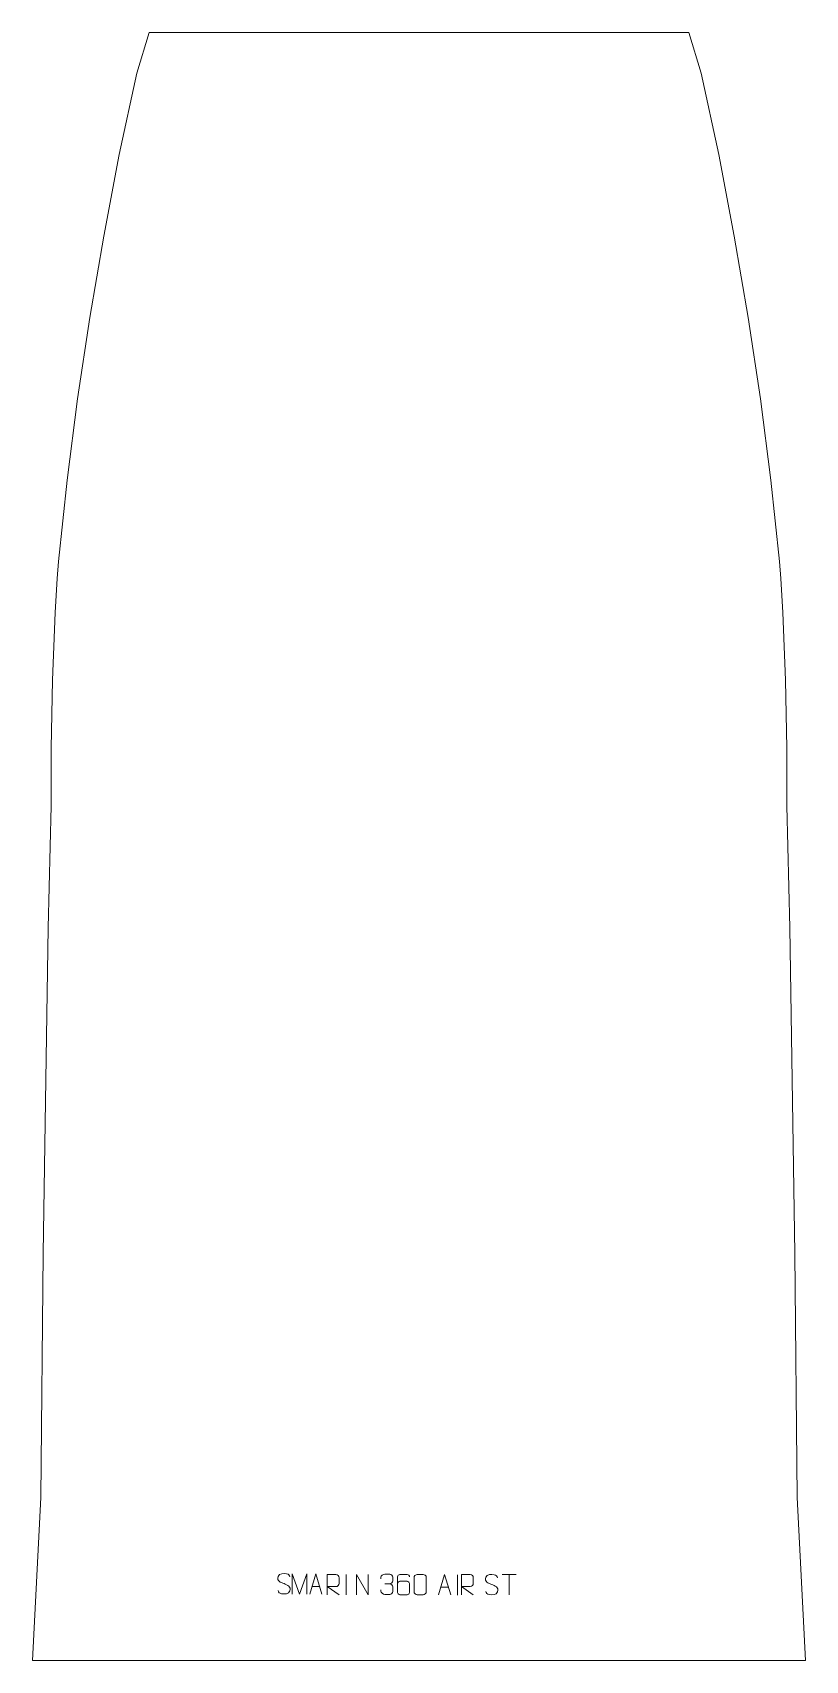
# Model space of a CAD drawing. Header units: millimetres. Extents: x -475 to 475, y -1225 to 775.
import ezdxf

# ---------------------------------------------------------------- set-up
doc = ezdxf.new("R2010")
doc.units = ezdxf.units.MM
doc.header["$MEASUREMENT"] = 0
doc.layers.add('layer 1', color=7, linetype='Continuous')

msp = doc.modelspace()

# ---------------------------------------------------------------- linework, layer by layer
at = {"layer": 'layer 1', "color": 242, "lineweight": 9}
msp.add_open_spline([(474.9984, -1224.9987), (474.9984, -1224.9987), (-474.9984, -1224.9987), (-474.9984, -1224.9987), (-474.9984, -1224.9987), (-474.9984, -1224.9987), (-464.9988, -1024.9989), (-464.9988, -1024.9989), (-464.9988, -1024.9989), (-464.9988, -1024.9989), (-461.9994, -724.9983), (-461.9994, -724.9983), (-461.9994, -724.9983), (-461.9994, -724.9983), (-455.7769, -325.0006), (-455.7769, -325.0006), (-455.7769, -325.0006), (-455.7769, -325.0006), (-451.9997, -174.9993), (-451.9997, -174.9993), (-451.9997, -174.9993), (-451.9997, -174.9993), (-451.9997, -125.0008), (-451.9997, -125.0008), (-451.9997, -125.0008), (-451.9997, -125.0008), (-451.9393, -104.1506), (-451.9393, -104.1506), (-451.9393, -104.1506), (-451.9393, -104.1506), (-451.7571, -83.2999), (-451.7571, -83.2999), (-451.7571, -83.2999), (-451.7571, -83.2999), (-451.4514, -62.4523), (-451.4514, -62.4523), (-451.4514, -62.4523), (-451.4514, -62.4523), (-451.0272, -41.606), (-451.0272, -41.606), (-451.0272, -41.606), (-451.0272, -41.606), (-450.4787, -20.7629), (-450.4787, -20.7629), (-450.4787, -20.7629), (-450.4787, -20.7629), (-449.8112, 0.0764), (-449.8112, 0.0764), (-449.8112, 0.0764), (-449.8112, 0.0764), (-449.0201, 20.9106), (-449.0201, 20.9106), (-449.0201, 20.9106), (-449.0201, 20.9106), (-448.108, 41.741), (-448.108, 41.741), (-448.108, 41.741), (-448.108, 41.741), (-447.0742, 62.5663), (-447.0742, 62.5663), (-447.0742, 62.5663), (-447.0742, 62.5663), (-445.9194, 83.3852), (-445.9194, 83.3852), (-445.9194, 83.3852), (-445.9194, 83.3852), (-444.6429, 104.1952), (-444.6429, 104.1952), (-444.6429, 104.1952), (-444.6429, 104.1952), (-443.2474, 124.9982), (-443.2474, 124.9982), (-443.2474, 124.9982), (-443.2474, 124.9982), (-432.4777, 224.9984), (-432.4777, 224.9984), (-432.4777, 224.9984), (-432.4777, 224.9984), (-419.6787, 324.9987), (-419.6787, 324.9987), (-419.6787, 324.9987), (-419.6787, 324.9987), (-404.702, 424.9982), (-404.702, 424.9982), (-404.702, 424.9982), (-404.702, 424.9982), (-387.5729, 524.9985), (-387.5729, 524.9985), (-387.5729, 524.9985), (-387.5729, 524.9985), (-368.349, 624.9987), (-368.349, 624.9987), (-368.349, 624.9987), (-368.349, 624.9987), (-347.0001, 724.9983), (-347.0001, 724.9983), (-347.0001, 724.9983), (-347.0001, 724.9983), (-331.4641, 774.9974), (-331.4641, 774.9974), (-331.4641, 774.9974), (-331.4641, 774.9974), (331.4647, 774.9974), (331.4647, 774.9974), (331.4647, 774.9974), (331.4647, 774.9974), (347.0008, 724.9983), (347.0008, 724.9983), (347.0008, 724.9983), (347.0008, 724.9983), (368.3497, 624.9987), (368.3497, 624.9987), (368.3497, 624.9987), (368.3497, 624.9987), (387.573, 524.9985), (387.573, 524.9985), (387.573, 524.9985), (387.573, 524.9985), (404.702, 424.9982), (404.702, 424.9982), (404.702, 424.9982), (404.702, 424.9982), (419.6788, 324.9987), (419.6788, 324.9987), (419.6788, 324.9987), (419.6788, 324.9987), (432.4778, 224.9984), (432.4778, 224.9984), (432.4778, 224.9984), (432.4778, 224.9984), (443.2455, 124.9982), (443.2455, 124.9982), (443.2455, 124.9982), (443.2455, 124.9982), (444.6436, 104.1952), (444.6436, 104.1952), (444.6436, 104.1952), (444.6436, 104.1952), (445.9195, 83.3852), (445.9195, 83.3852), (445.9195, 83.3852), (445.9195, 83.3852), (447.0749, 62.5663), (447.0749, 62.5663), (447.0749, 62.5663), (447.0749, 62.5663), (448.1079, 41.741), (448.1079, 41.741), (448.1079, 41.741), (448.1079, 41.741), (449.0208, 20.9106), (449.0208, 20.9106), (449.0208, 20.9106), (449.0208, 20.9106), (449.8094, 0.0764), (449.8094, 0.0764), (449.8094, 0.0764), (449.8094, 0.0764), (450.4788, -20.7629), (450.4788, -20.7629), (450.4788, -20.7629), (450.4788, -20.7629), (451.0272, -41.606), (451.0272, -41.606), (451.0272, -41.606), (451.0272, -41.606), (451.4521, -62.4523), (451.4521, -62.4523), (451.4521, -62.4523), (451.4521, -62.4523), (451.7553, -83.2999), (451.7553, -83.2999), (451.7553, -83.2999), (451.7553, -83.2999), (451.9393, -104.1506), (451.9393, -104.1506), (451.9393, -104.1506), (451.9393, -104.1506), (452.0005, -125.0008), (452.0005, -125.0008), (452.0005, -125.0008), (452.0005, -125.0008), (452.0005, -174.9993), (452.0005, -174.9993), (452.0005, -174.9993), (452.0005, -174.9993), (455.7776, -325.0006), (455.7776, -325.0006), (455.7776, -325.0006), (455.7776, -325.0006), (461.9994, -724.9983), (461.9994, -724.9983), (461.9994, -724.9983), (461.9994, -724.9983), (464.9995, -1024.9989), (464.9995, -1024.9989), (464.9995, -1024.9989), (464.9995, -1024.9989), (474.9984, -1224.9987), (474.9984, -1224.9987)], degree=3, knots=[0, 0, 0, 0, 0.019607843, 0.019607843, 0.019607843, 0.019607843, 0.039215686, 0.039215686, 0.039215686, 0.039215686, 0.058823529, 0.058823529, 0.058823529, 0.058823529, 0.078431373, 0.078431373, 0.078431373, 0.078431373, 0.098039216, 0.098039216, 0.098039216, 0.098039216, 0.117647059, 0.117647059, 0.117647059, 0.117647059, 0.137254902, 0.137254902, 0.137254902, 0.137254902, 0.156862745, 0.156862745, 0.156862745, 0.156862745, 0.176470588, 0.176470588, 0.176470588, 0.176470588, 0.196078431, 0.196078431, 0.196078431, 0.196078431, 0.215686275, 0.215686275, 0.215686275, 0.215686275, 0.235294118, 0.235294118, 0.235294118, 0.235294118, 0.254901961, 0.254901961, 0.254901961, 0.254901961, 0.274509804, 0.274509804, 0.274509804, 0.274509804, 0.294117647, 0.294117647, 0.294117647, 0.294117647, 0.31372549, 0.31372549, 0.31372549, 0.31372549, 0.333333333, 0.333333333, 0.333333333, 0.333333333, 0.352941176, 0.352941176, 0.352941176, 0.352941176, 0.37254902, 0.37254902, 0.37254902, 0.37254902, 0.392156863, 0.392156863, 0.392156863, 0.392156863, 0.411764706, 0.411764706, 0.411764706, 0.411764706, 0.431372549, 0.431372549, 0.431372549, 0.431372549, 0.450980392, 0.450980392, 0.450980392, 0.450980392, 0.470588235, 0.470588235, 0.470588235, 0.470588235, 0.490196078, 0.490196078, 0.490196078, 0.490196078, 0.509803922, 0.509803922, 0.509803922, 0.509803922, 0.529411765, 0.529411765, 0.529411765, 0.529411765, 0.549019608, 0.549019608, 0.549019608, 0.549019608, 0.568627451, 0.568627451, 0.568627451, 0.568627451, 0.588235294, 0.588235294, 0.588235294, 0.588235294, 0.607843137, 0.607843137, 0.607843137, 0.607843137, 0.62745098, 0.62745098, 0.62745098, 0.62745098, 0.647058824, 0.647058824, 0.647058824, 0.647058824, 0.666666667, 0.666666667, 0.666666667, 0.666666667, 0.68627451, 0.68627451, 0.68627451, 0.68627451, 0.705882353, 0.705882353, 0.705882353, 0.705882353, 0.725490196, 0.725490196, 0.725490196, 0.725490196, 0.745098039, 0.745098039, 0.745098039, 0.745098039, 0.764705882, 0.764705882, 0.764705882, 0.764705882, 0.784313725, 0.784313725, 0.784313725, 0.784313725, 0.803921569, 0.803921569, 0.803921569, 0.803921569, 0.823529412, 0.823529412, 0.823529412, 0.823529412, 0.843137255, 0.843137255, 0.843137255, 0.843137255, 0.862745098, 0.862745098, 0.862745098, 0.862745098, 0.882352941, 0.882352941, 0.882352941, 0.882352941, 0.901960784, 0.901960784, 0.901960784, 0.901960784, 0.921568627, 0.921568627, 0.921568627, 0.921568627, 0.941176471, 0.941176471, 0.941176471, 0.941176471, 0.960784314, 0.960784314, 0.960784314, 0.960784314, 1, 1, 1, 1], dxfattribs=at)
at = {"layer": 'layer 1', "color": 250, "lineweight": 9}
for points, knots in [([(-165.9302, -1130.6429), (-170.1785, -1129.1725), (-175.0866, -1127.3767), (-173.0815, -1121.8564), (-173.0815, -1121.8564), (-171.578, -1117.7165), (-166.3644, -1118.105), (-162.7608, -1118.7061), (-162.7608, -1118.7061), (-159.9002, -1119.1833), (-159.0355, -1120.3965), (-158.7249, -1122.4806)], [0, 0, 0, 0, 0.25, 0.25, 0.25, 0.25, 0.5, 0.5, 0.5, 0.5, 1, 1, 1, 1]), ([(-155.6994, -1143.5637), (-155.6994, -1143.5637), (-155.6994, -1118.6058), (-155.6994, -1118.6058), (-155.6994, -1118.6058), (-155.6994, -1118.6058), (-146.7743, -1143.5637), (-146.7743, -1143.5637), (-146.7743, -1143.5637), (-146.7743, -1143.5637), (-138.0144, -1118.6063), (-138.0144, -1118.6063), (-138.0144, -1118.6063), (-138.0144, -1118.6063), (-138.0144, -1143.5637), (-138.0144, -1143.5637)], [0, 0, 0, 0, 0.2, 0.2, 0.2, 0.2, 0.4, 0.4, 0.4, 0.4, 0.6, 0.6, 0.6, 0.6, 1, 1, 1, 1]), ([(-134.3274, -1143.5615), (-134.3274, -1143.5615), (-126.9564, -1118.608), (-126.9564, -1118.608), (-126.9564, -1118.608), (-126.9564, -1118.608), (-119.3865, -1143.5615), (-119.3865, -1143.5615)], [0, 0, 0, 0, 0.333333333, 0.333333333, 0.333333333, 0.333333333, 1, 1, 1, 1]), ([(-112.9448, -1144.4042), (-112.9448, -1144.4042), (-112.9448, -1119.4507), (-112.9448, -1119.4507), (-112.9448, -1119.4507), (-109.35, -1119.4507), (-105.7545, -1119.4507), (-102.1593, -1119.4507), (-102.1593, -1119.4507), (-99.834, -1119.4884), (-98.2767, -1120.9784), (-98.2808, -1123.3448), (-98.2808, -1123.3448), (-98.2812, -1125.3803), (-98.2812, -1128.4397), (-98.2808, -1130.4757), (-98.2808, -1130.4757), (-98.2873, -1132.3512), (-100.0996, -1134.293), (-102.1091, -1134.3121), (-102.1091, -1134.3121), (-102.1091, -1134.3121), (-112.9448, -1134.3121), (-112.9448, -1134.3121), (-112.9448, -1134.3121), (-112.9448, -1134.3121), (-98.2901, -1144.4042), (-98.2901, -1144.4042)], [0, 0, 0, 0, 0.125, 0.125, 0.125, 0.125, 0.25, 0.25, 0.25, 0.25, 0.375, 0.375, 0.375, 0.375, 0.5, 0.5, 0.5, 0.5, 0.625, 0.625, 0.625, 0.625, 0.75, 0.75, 0.75, 0.75, 1, 1, 1, 1]), ([(-76.9401, -1144.4042), (-76.9401, -1144.4042), (-76.9401, -1119.4507), (-76.9401, -1119.4507), (-76.9401, -1119.4507), (-76.9401, -1119.4507), (-62.2853, -1144.4042), (-62.2853, -1144.4042), (-62.2853, -1144.4042), (-62.2853, -1144.4042), (-62.2853, -1119.4507), (-62.2853, -1119.4507)], [0, 0, 0, 0, 0.25, 0.25, 0.25, 0.25, 0.5, 0.5, 0.5, 0.5, 1, 1, 1, 1]), ([(-46.8362, -1124.6343), (-46.8362, -1124.6343), (-46.8362, -1122.7771), (-46.8362, -1122.7771), (-46.8362, -1122.7771), (-46.8505, -1121.0352), (-44.186, -1118.9171), (-42.1269, -1118.9398), (-42.1269, -1118.9398), (-40.0628, -1118.9398), (-37.9988, -1118.9398), (-35.9351, -1118.9398), (-35.9351, -1118.9398), (-33.7406, -1118.931), (-32.1423, -1120.7778), (-32.0979, -1122.6899), (-32.0979, -1122.6899), (-32.0983, -1124.125), (-32.0983, -1125.5601), (-32.0979, -1126.9956), (-32.0979, -1126.9956), (-32.1465, -1128.6491), (-33.7491, -1130.8791), (-35.9474, -1130.8691), (-35.9474, -1130.8691), (-33.7437, -1130.8803), (-32.1357, -1132.6835), (-32.0817, -1134.743), (-32.0817, -1134.743), (-32.0821, -1136.5277), (-32.0821, -1138.3124), (-32.0817, -1140.0975), (-32.0817, -1140.0975), (-32.0716, -1142.1589), (-34.1265, -1143.922), (-35.9474, -1143.9139), (-35.9474, -1143.9139), (-38.0127, -1143.9136), (-40.0779, -1143.9136), (-42.1435, -1143.9139), (-42.1435, -1143.9139), (-44.3121, -1143.9024), (-46.8431, -1141.5022), (-46.8617, -1140.0404), (-46.8617, -1140.0404), (-46.8617, -1140.0404), (-46.8617, -1138.1318), (-46.8617, -1138.1318)], [0, 0, 0, 0, 0.076923077, 0.076923077, 0.076923077, 0.076923077, 0.153846154, 0.153846154, 0.153846154, 0.153846154, 0.230769231, 0.230769231, 0.230769231, 0.230769231, 0.307692308, 0.307692308, 0.307692308, 0.307692308, 0.384615385, 0.384615385, 0.384615385, 0.384615385, 0.461538462, 0.461538462, 0.461538462, 0.461538462, 0.538461538, 0.538461538, 0.538461538, 0.538461538, 0.615384615, 0.615384615, 0.615384615, 0.615384615, 0.692307692, 0.692307692, 0.692307692, 0.692307692, 0.769230769, 0.769230769, 0.769230769, 0.769230769, 0.846153846, 0.846153846, 0.846153846, 0.846153846, 1, 1, 1, 1]), ([(-11.5984, -1122.3388), (-11.6225, -1120.9993), (-12.9787, -1119.3461), (-14.5506, -1119.3804), (-14.5506, -1119.3804), (-17.5354, -1119.3807), (-20.5206, -1119.3807), (-23.506, -1119.3804), (-23.506, -1119.3804), (-24.7251, -1119.3655), (-26.4533, -1120.8031), (-26.4583, -1122.3388), (-26.4583, -1122.3388), (-26.458, -1128.6993), (-26.458, -1135.0601), (-26.4583, -1141.4208), (-26.4583, -1141.4208), (-26.4536, -1142.5837), (-24.7251, -1144.3548), (-23.506, -1144.3792), (-23.506, -1144.3792), (-20.5206, -1144.3789), (-17.5354, -1144.3789), (-14.5506, -1144.3792), (-14.5506, -1144.3792), (-13.2725, -1144.3354), (-11.6028, -1142.7209), (-11.5984, -1141.4208), (-11.5984, -1141.4208), (-11.5984, -1137.8375), (-11.5984, -1134.2544), (-11.5984, -1130.6717), (-11.5984, -1130.6717), (-11.6369, -1129.1935), (-13.2196, -1127.7606), (-14.5506, -1127.7626), (-14.5506, -1127.7626), (-17.5354, -1127.7623), (-20.5206, -1127.7623), (-23.506, -1127.7626), (-23.506, -1127.7626), (-24.8355, -1127.7576), (-26.4785, -1129.2649), (-26.4368, -1130.6934)], [0, 0, 0, 0, 0.083333333, 0.083333333, 0.083333333, 0.083333333, 0.166666667, 0.166666667, 0.166666667, 0.166666667, 0.25, 0.25, 0.25, 0.25, 0.333333333, 0.333333333, 0.333333333, 0.333333333, 0.416666667, 0.416666667, 0.416666667, 0.416666667, 0.5, 0.5, 0.5, 0.5, 0.583333333, 0.583333333, 0.583333333, 0.583333333, 0.666666667, 0.666666667, 0.666666667, 0.666666667, 0.75, 0.75, 0.75, 0.75, 0.833333333, 0.833333333, 0.833333333, 0.833333333, 1, 1, 1, 1]), ([(-2.1232, -1119.3802), (0.2429, -1119.3802), (2.6094, -1119.3802), (4.9759, -1119.3802), (4.9759, -1119.3802), (6.9564, -1119.3446), (8.9824, -1120.8389), (9.0095, -1123.281), (9.0095, -1123.281), (9.0091, -1129.0384), (9.0091, -1134.7962), (9.0095, -1140.5544), (9.0095, -1140.5544), (8.8674, -1142.882), (7.161, -1144.3643), (4.9759, -1144.3751), (4.9759, -1144.3751), (2.6035, -1144.3747), (0.2311, -1144.3747), (-2.1409, -1144.3751), (-2.1409, -1144.3751), (-4.0994, -1144.4807), (-6.1058, -1142.5928), (-6.0944, -1140.5718), (-6.0944, -1140.5718), (-6.094, -1134.7912), (-6.094, -1129.0109), (-6.0944, -1123.2311), (-6.0944, -1123.2311), (-6.0901, -1121.0891), (-4.313, -1119.3666), (-2.1232, -1119.3802)], [0, 0, 0, 0, 0.111111111, 0.111111111, 0.111111111, 0.111111111, 0.222222222, 0.222222222, 0.222222222, 0.222222222, 0.333333333, 0.333333333, 0.333333333, 0.333333333, 0.444444444, 0.444444444, 0.444444444, 0.444444444, 0.555555556, 0.555555556, 0.555555556, 0.555555556, 0.666666667, 0.666666667, 0.666666667, 0.666666667, 0.777777778, 0.777777778, 0.777777778, 0.777777778, 1, 1, 1, 1]), ([(23.987, -1144.3562), (23.987, -1144.3562), (31.358, -1119.4027), (31.358, -1119.4027), (31.358, -1119.4027), (31.358, -1119.4027), (38.9279, -1144.3562), (38.9279, -1144.3562)], [0, 0, 0, 0, 0.333333333, 0.333333333, 0.333333333, 0.333333333, 1, 1, 1, 1]), ([(52.0657, -1144.3562), (52.0657, -1144.3562), (52.0657, -1119.4027), (52.0657, -1119.4027), (52.0657, -1119.4027), (55.6605, -1119.4027), (59.256, -1119.4027), (62.8512, -1119.4027), (62.8512, -1119.4027), (65.1765, -1119.4404), (66.7338, -1120.9304), (66.7297, -1123.2968), (66.7297, -1123.2968), (66.7293, -1125.3323), (66.7293, -1128.3917), (66.7297, -1130.4277), (66.7297, -1130.4277), (66.7232, -1132.3032), (64.9109, -1134.245), (62.9014, -1134.2641), (62.9014, -1134.2641), (62.9014, -1134.2641), (52.0657, -1134.2641), (52.0657, -1134.2641), (52.0657, -1134.2641), (52.0657, -1134.2641), (66.7204, -1144.3562), (66.7204, -1144.3562)], [0, 0, 0, 0, 0.125, 0.125, 0.125, 0.125, 0.25, 0.25, 0.25, 0.25, 0.375, 0.375, 0.375, 0.375, 0.5, 0.5, 0.5, 0.5, 0.625, 0.625, 0.625, 0.625, 0.75, 0.75, 0.75, 0.75, 1, 1, 1, 1]), ([(89.2654, -1131.6514), (85.0171, -1130.181), (80.109, -1128.3852), (82.1141, -1122.8649), (82.1141, -1122.8649), (83.6176, -1118.725), (88.8312, -1119.1135), (92.4348, -1119.7146), (92.4348, -1119.7146), (95.2954, -1120.1918), (96.1601, -1121.405), (96.4707, -1123.4891)], [0, 0, 0, 0, 0.25, 0.25, 0.25, 0.25, 0.5, 0.5, 0.5, 0.5, 1, 1, 1, 1]), ([(-165.9302, -1130.643), (-161.9116, -1132.2897), (-156.8821, -1134.178), (-158.7161, -1139.5383), (-158.7161, -1139.5383), (-160.1759, -1143.8047), (-165.0867, -1143.548), (-168.8128, -1142.9933), (-168.8128, -1142.9933), (-171.5628, -1142.5835), (-172.7837, -1141.37), (-173.1617, -1139.2578)], [0, 0, 0, 0, 0.25, 0.25, 0.25, 0.25, 0.5, 0.5, 0.5, 0.5, 1, 1, 1, 1]), ([(89.2654, -1131.6515), (93.284, -1133.2982), (98.3135, -1135.1865), (96.4795, -1140.5468), (96.4795, -1140.5468), (95.0197, -1144.8132), (90.1089, -1144.5565), (86.3828, -1144.0018), (86.3828, -1144.0018), (83.6328, -1143.592), (82.4119, -1142.3785), (82.0339, -1140.2663)], [0, 0, 0, 0, 0.25, 0.25, 0.25, 0.25, 0.5, 0.5, 0.5, 0.5, 1, 1, 1, 1])]:
    msp.add_open_spline(points, degree=3, knots=knots, dxfattribs=at)
for points in [[(-89.6127, -1119.4404), (-89.6127, -1119.4404), (-89.6127, -1144.4145), (-89.6127, -1144.4145)], [(47.4574, -1119.657), (47.4574, -1119.657), (47.4574, -1144.6311), (47.4574, -1144.6311)], [(102.2572, -1119.3714), (102.2572, -1119.3714), (119.2444, -1119.3714), (119.2444, -1119.3714)], [(110.751, -1144.3014), (110.751, -1144.3014), (110.751, -1119.3479), (110.751, -1119.3479)], [(-131.6048, -1134.3121), (-131.6048, -1134.3121), (-122.1091, -1134.3121), (-122.1091, -1134.3121)], [(-42.1265, -1130.8795), (-42.1265, -1130.8795), (-35.9301, -1130.8795), (-35.9301, -1130.8795)], [(26.7096, -1135.1068), (26.7096, -1135.1068), (36.2053, -1135.1068), (36.2053, -1135.1068)]]:
    msp.add_open_spline(points, degree=3, dxfattribs=at)

doc.saveas('drawing.dxf')
